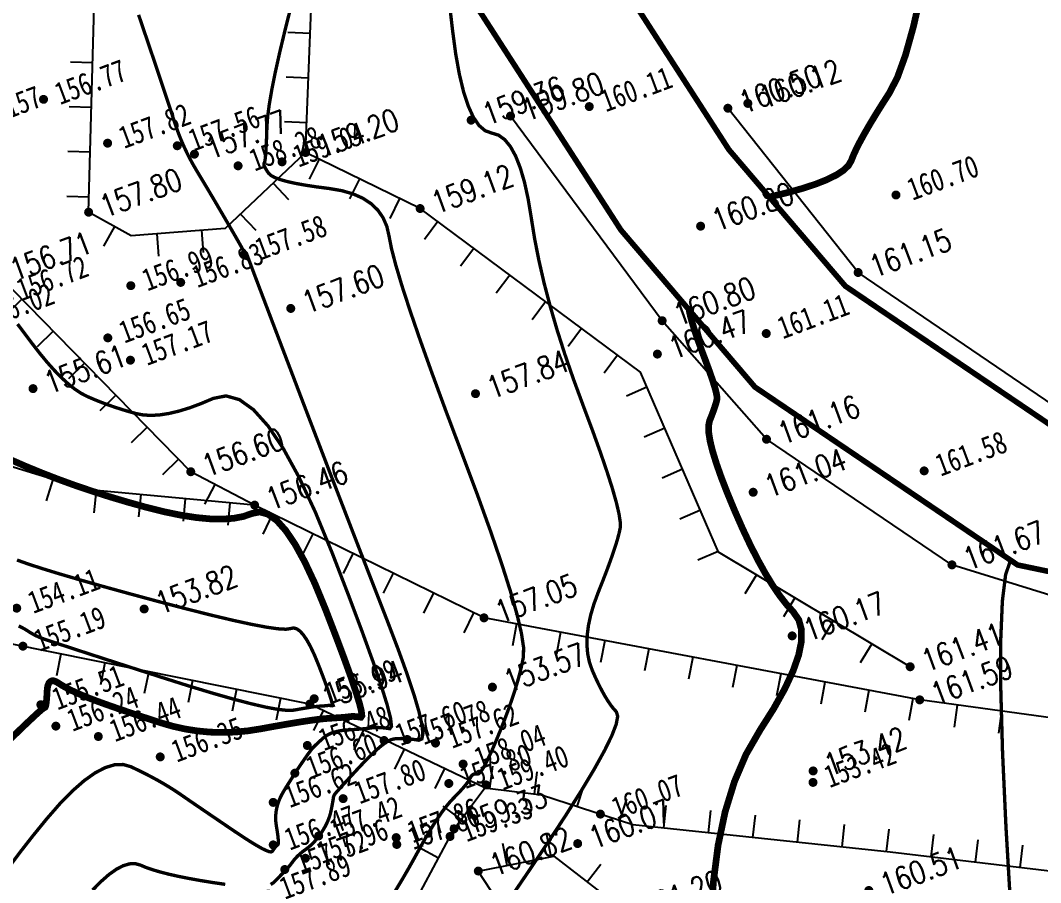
# Model space of a CAD drawing. Header units: millimetres. Extents: x -1471591 to 944464, y -468930 to 547002.
# Drawn here: x 495068 to 540609, y 43337 to 81848 of the extents above; entities that cross this region are included whole.
import ezdxf
from ezdxf.enums import TextEntityAlignment as Align

# ---------------------------------------------------------------- set-up
doc = ezdxf.new("R2010")
doc.units = ezdxf.units.MM
doc.header["$LTSCALE"] = 10
for name, color, linetype in [('DGX', 252, 'Continuous'), ('DLSS', 252, 'Continuous'), ('DMTZ', 252, 'Continuous'), ('GCD', 252, 'Continuous')]:
    doc.layers.add(name, color=color, linetype=linetype)
doc.styles.get("Standard").update_dxf_attribs({"font": 'simplex.shx', "width": 0.8, "bigfont": 'hztxt.shx'})
doc.styles.add('宋体', font='', dxfattribs={"height": 1.25, "bigfont": 'hztxt.shx'})
doc.styles.get('宋体').set_extended_font_data('SimSun')
doc.linetypes.add('X33', pattern='A,2,[150,symbolx.shx,S=1,R=0,X=0,Y=1],1e-11', length=2)
doc.linetypes.add('X34', pattern='A,2,[150,symbolx.shx,S=1,R=0,X=0,Y=0],1e-11', length=2)

# ---------------------------------------------------------------- blocks, each defined once
blk = doc.blocks.new('GC200')
at = {"layer": 'GCD', "const_width": 0.2, "flags": 128}
blk.add_lwpolyline([(-0.1, 0, 1), (0.1, 0, 1)], format="xyb", close=True, dxfattribs=at)
blk = doc.blocks.new('地形')
at = {"color": 0, "linetype": 'Continuous', "flags": 128}
for points, const_width in [([(59.175, -12.061), (59.663, -11.833), (60.102, -11.666), (60.492, -11.562), (60.834, -11.519), (61.126, -11.539), (61.371, -11.62), (61.566, -11.763), (61.759, -11.945), (61.995, -12.141), (62.274, -12.352), (62.597, -12.578), (62.963, -12.818), (63.372, -13.072), (63.825, -13.342), (64.321, -13.626), (64.813, -13.896)], 0.15), ([(66.707, -14.612), (66.846, -14.581), (66.956, -14.531), (67.059, -14.483), (67.153, -14.44), (67.241, -14.4), (67.32, -14.363), (67.392, -14.33), (67.456, -14.301), (67.512, -14.275), (67.566, -14.249), (67.622, -14.221), (67.681, -14.19), (67.742, -14.155), (67.806, -14.118), (67.871, -14.079), (67.939, -14.036), (68.01, -13.99), (68.084, -13.944), (68.163, -13.901), (68.247, -13.859), (68.335, -13.82), (68.428, -13.784), (68.526, -13.749), (68.629, -13.717), (68.736, -13.688), (68.847, -13.655), (68.958, -13.616), (69.071, -13.569), (69.186, -13.515), (69.301, -13.454), (69.418, -13.385), (69.536, -13.31), (69.656, -13.227), (69.772, -13.139), (69.882, -13.048), (69.985, -12.956), (70.081, -12.861), (70.17, -12.764), (70.252, -12.664), (70.327, -12.563), (70.395, -12.459), (70.457, -12.359), (70.511, -12.27), (70.558, -12.193), (70.598, -12.126), (70.63, -12.07), (70.655, -12.026), (70.673, -11.992), (70.684, -11.969), (70.693, -11.952), (70.703, -11.935), (70.716, -11.918), (70.73, -11.901), (70.747, -11.884), (70.766, -11.867), (70.787, -11.85), (70.811, -11.833), (70.855, -11.806), (70.941, -11.759), (71.067, -11.692), (71.233, -11.606), (71.441, -11.5), (71.689, -11.374), (71.977, -11.228), (72.306, -11.063), (72.641, -10.9), (72.944, -10.761), (73.217, -10.647), (73.459, -10.558), (73.67, -10.493), (73.85, -10.453), (74, -10.438), (74.119, -10.447), (74.226, -10.472), (74.34, -10.507), (74.46, -10.55), (74.587, -10.601), (74.721, -10.661), (74.861, -10.73), (75.009, -10.807), (75.162, -10.893), (75.308, -10.887), (75.432, -10.686), (75.534, -10.291), (75.614, -9.703), (75.671, -8.92), (75.707, -7.943), (75.72, -6.773), (75.712, -5.408), (75.693, -3.947), (75.675, -2.486), (75.659, -1.026), (75.645, 0.433), (75.631, 1.891), (75.62, 3.349), (75.609, 4.806), (75.601, 6.263), (75.593, 7.628), (75.587, 8.813), (75.582, 9.817), (75.578, 10.64), (75.576, 11.282), (75.575, 11.743), (75.575, 12.023), (75.576, 12.122), (75.577, 12.131), (75.577, 12.139), (75.575, 12.147), (75.571, 12.155), (75.566, 12.162), (75.56, 12.168), (75.551, 12.174), (75.541, 12.18), (75.531, 12.186), (75.522, 12.192), (75.514, 12.198), (75.508, 12.204), (75.502, 12.21), (75.497, 12.217), (75.494, 12.224), (75.492, 12.231), (75.49, 12.239), (75.488, 12.249), (75.487, 12.26), (75.487, 12.273), (75.486, 12.288), (75.486, 12.303), (75.486, 12.321), (75.486, 12.34), (75.483, 12.381), (75.472, 12.463), (75.454, 12.588), (75.427, 12.754), (75.394, 12.962), (75.352, 13.212), (75.303, 13.503), (75.246, 13.836), (75.186, 14.187), (75.126, 14.53), (75.068, 14.866), (75.009, 15.194), (74.952, 15.516), (74.895, 15.83), (74.838, 16.136), (74.783, 16.435), (74.732, 16.732), (74.69, 17.032), (74.657, 17.335), (74.633, 17.641), (74.618, 17.949), (74.612, 18.261), (74.615, 18.575), (74.626, 18.892), (74.644, 19.267), (74.664, 19.751), (74.686, 20.347), (74.711, 21.053), (74.738, 21.87), (74.767, 22.797), (74.799, 23.836)], 0.15), ([(62.46, 7.25), (63.011, 6.716), (63.581, 6.187), (64.171, 5.662), (64.782, 5.141), (65.413, 4.625), (66.063, 4.114), (66.734, 3.607), (67.425, 3.104), (68.106, 2.637), (68.746, 2.235), (69.346, 1.899), (69.904, 1.628), (70.423, 1.423), (70.9, 1.284), (71.337, 1.21), (71.734, 1.202), (72.087, 1.143), (72.396, 0.918), (72.66, 0.525), (72.879, -0.035), (73.054, -0.761), (73.183, -1.655), (73.268, -2.715), (73.308, -3.943), (73.32, -5.169), (73.322, -6.227), (73.312, -7.116), (73.291, -7.836), (73.259, -8.386), (73.217, -8.768), (73.163, -8.982), (73.099, -9.026), (73.03, -8.987), (72.965, -8.953), (72.902, -8.922), (72.842, -8.895), (72.786, -8.872), (72.732, -8.853), (72.681, -8.838), (72.634, -8.826), (72.579, -8.814), (72.508, -8.796), (72.421, -8.772), (72.317, -8.743), (72.196, -8.708), (72.059, -8.667), (71.906, -8.621), (71.736, -8.569), (71.533, -8.511), (71.28, -8.447), (70.978, -8.378), (70.626, -8.303), (70.225, -8.222), (69.774, -8.135), (69.274, -8.042), (68.724, -7.944), (68.157, -7.827), (67.606, -7.678), (67.072, -7.498), (66.553, -7.287), (66.051, -7.043), (65.565, -6.769), (65.095, -6.463), (64.641, -6.125), (64.212, -5.783), (63.813, -5.464), (63.447, -5.167), (63.112, -4.892), (62.808, -4.64), (62.536, -4.411), (62.296, -4.205), (62.087, -4.021), (61.9, -3.851), (61.728, -3.689), (61.569, -3.534), (61.425, -3.385), (61.294, -3.244), (61.176, -3.109), (61.073, -2.982), (60.983, -2.861), (60.901, -2.762), (60.821, -2.697), (60.742, -2.668), (60.666, -2.675), (60.591, -2.716), (60.517, -2.793), (60.446, -2.904), (60.376, -3.051), (60.31, -3.205), (60.25, -3.337), (60.197, -3.447), (60.15, -3.536), (60.11, -3.603), (60.075, -3.648), (60.047, -3.671), (60.026, -3.672), (59.971, -3.68), (59.842, -3.722), (59.641, -3.799), (59.367, -3.911), (59.02, -4.057), (58.6, -4.238), (58.106, -4.453)], 0.3), ([(56.007, -9.81), (56.763, -9.325), (57.549, -8.844), (58.365, -8.367), (59.16, -7.936), (59.883, -7.598), (60.534, -7.351), (61.113, -7.197), (61.62, -7.134), (62.054, -7.162), (62.416, -7.283), (62.706, -7.496), (62.953, -7.752), (63.189, -8.003), (63.411, -8.251), (63.622, -8.493), (63.82, -8.731), (64.005, -8.965), (64.178, -9.194), (64.339, -9.419), (64.501, -9.652), (64.677, -9.904), (64.868, -10.176), (65.074, -10.468), (65.294, -10.78), (65.529, -11.112), (65.778, -11.464), (66.041, -11.835), (66.298, -12.191), (66.526, -12.496), (66.725, -12.75), (66.895, -12.953), (67.036, -13.104), (67.148, -13.205), (67.232, -13.255), (67.287, -13.253), (67.325, -13.228), (67.36, -13.205), (67.391, -13.184), (67.418, -13.166), (67.442, -13.15), (67.462, -13.137), (67.478, -13.126), (67.491, -13.117), (67.503, -13.11), (67.516, -13.103), (67.53, -13.097), (67.546, -13.09), (67.564, -13.084), (67.583, -13.077), (67.603, -13.071), (67.625, -13.065), (67.648, -13.048), (67.673, -13.006), (67.701, -12.94), (67.729, -12.849), (67.76, -12.735), (67.793, -12.597), (67.827, -12.435), (67.863, -12.248), (67.909, -12.053), (67.973, -11.866), (68.055, -11.686), (68.155, -11.513), (68.274, -11.347), (68.41, -11.189), (68.564, -11.038), (68.737, -10.894), (68.915, -10.757), (69.086, -10.626), (69.25, -10.502), (69.407, -10.385), (69.557, -10.274), (69.7, -10.169), (69.837, -10.071), (69.966, -9.98), (70.087, -9.895), (70.196, -9.82), (70.294, -9.753), (70.382, -9.695), (70.458, -9.646), (70.523, -9.606), (70.577, -9.574), (70.62, -9.551), (70.662, -9.53), (70.713, -9.507), (70.773, -9.481), (70.842, -9.452), (70.92, -9.419), (71.007, -9.384), (71.103, -9.346), (71.208, -9.305), (71.322, -9.268), (71.444, -9.244), (71.575, -9.231), (71.715, -9.232), (71.864, -9.244), (72.021, -9.268), (72.187, -9.305), (72.361, -9.354), (72.533, -9.407), (72.693, -9.455), (72.839, -9.497), (72.973, -9.535), (73.093, -9.568), (73.2, -9.596), (73.295, -9.619), (73.376, -9.637), (73.454, -9.655), (73.536, -9.68), (73.623, -9.711), (73.715, -9.748), (73.812, -9.792), (73.913, -9.841), (74.019, -9.897), (74.13, -9.96), (74.235, -9.888), (74.322, -9.542), (74.391, -8.923), (74.442, -8.03), (74.476, -6.863), (74.492, -5.423), (74.49, -3.708), (74.47, -1.72), (74.405, 0.27), (74.268, 1.989), (74.058, 3.438), (73.775, 4.616), (73.419, 5.523), (72.991, 6.16), (72.491, 6.526), (71.917, 6.621), (71.33, 6.595), (70.787, 6.596), (70.288, 6.626), (69.834, 6.683), (69.424, 6.767), (69.059, 6.88), (68.738, 7.02), (68.461, 7.187), (68.21, 7.37), (67.967, 7.554), (67.73, 7.74), (67.501, 7.927), (67.28, 8.116), (67.065, 8.306), (66.858, 8.499), (66.659, 8.693), (66.464, 8.911), (66.273, 9.177), (66.085, 9.491), (65.901, 9.853), (65.72, 10.262), (65.542, 10.718), (65.368, 11.223), (65.196, 11.775), (65.037, 12.317), (64.897, 12.792)], 0.15), ([(71.805, -16.84), (72.096, -16.611), (72.404, -16.363), (72.729, -16.095), (73.07, -15.807), (73.428, -15.499), (73.783, -15.196), (74.119, -14.921), (74.433, -14.675), (74.727, -14.456), (75.001, -14.265), (75.254, -14.103), (75.486, -13.969), (75.698, -13.863), (75.89, -13.773), (76.063, -13.689), (76.217, -13.61), (76.352, -13.536), (76.468, -13.467), (76.565, -13.404), (76.643, -13.346), (76.702, -13.293), (76.751, -13.248), (76.799, -13.213), (76.847, -13.189), (76.895, -13.176), (76.942, -13.173), (76.988, -13.18), (77.034, -13.198), (77.079, -13.227), (77.144, -13.234), (77.249, -13.186), (77.394, -13.084), (77.579, -12.929), (77.804, -12.718), (78.069, -12.454), (78.374, -12.136), (78.72, -11.763), (79.073, -11.371), (79.401, -10.993), (79.703, -10.631), (79.981, -10.283), (80.233, -9.95), (80.461, -9.632), (80.663, -9.328), (80.84, -9.04), (80.994, -8.646), (81.125, -8.025), (81.235, -7.177), (81.322, -6.103), (81.388, -4.802), (81.431, -3.275), (81.453, -1.52), (81.452, 0.46), (81.447, 2.452), (81.457, 4.239), (81.48, 5.821), (81.517, 7.197), (81.568, 8.369), (81.634, 9.336), (81.713, 10.098), (81.806, 10.655), (81.866, 11.098), (81.845, 11.52), (81.745, 11.92), (81.564, 12.298), (81.303, 12.655), (80.961, 12.99), (80.54, 13.303), (80.038, 13.594), (79.528, 13.864), (79.082, 14.114), (78.7, 14.342), (78.382, 14.551), (78.129, 14.738), (77.94, 14.904), (77.815, 15.05), (77.754, 15.176), (77.728, 15.284), (77.709, 15.379), (77.696, 15.46), (77.69, 15.528), (77.69, 15.583), (77.697, 15.624), (77.711, 15.652), (77.73, 15.667), (77.761, 15.697), (77.808, 15.771), (77.87, 15.89), (77.947, 16.053), (78.041, 16.261), (78.15, 16.512), (78.274, 16.809), (78.414, 17.149), (78.601, 17.557), (78.867, 18.055), (79.211, 18.643), (79.633, 19.322), (80.134, 20.091), (80.713, 20.95), (81.371, 21.899)], 0.15), ([(87.935, 19.293), (87.682, 18.273), (87.447, 17.248), (87.281, 16.339), (87.183, 15.549), (87.154, 14.876), (87.192, 14.321), (87.299, 13.883), (87.475, 13.563), (87.718, 13.361), (87.966, 13.17), (88.154, 12.885), (88.283, 12.505), (88.352, 12.03), (88.362, 11.461), (88.313, 10.798), (88.204, 10.04), (88.036, 9.187), (87.85, 8.265), (87.691, 7.297), (87.556, 6.285), (87.448, 5.228), (87.365, 4.126), (87.308, 2.979), (87.277, 1.787), (87.271, 0.549), (87.271, -0.642), (87.258, -1.697), (87.232, -2.616), (87.193, -3.398), (87.14, -4.044), (87.074, -4.554), (86.995, -4.927), (86.903, -5.164), (86.786, -5.349), (86.634, -5.565), (86.446, -5.812), (86.222, -6.091), (85.963, -6.401), (85.669, -6.742), (85.339, -7.114), (84.973, -7.518), (84.615, -7.934), (84.307, -8.344), (84.048, -8.748), (83.84, -9.145), (83.681, -9.536), (83.573, -9.921), (83.515, -10.299), (83.506, -10.671), (83.526, -11.027), (83.553, -11.358), (83.588, -11.662), (83.629, -11.94), (83.677, -12.192), (83.732, -12.419), (83.794, -12.62), (83.864, -12.794), (83.85, -13.005), (83.663, -13.314), (83.303, -13.721), (82.77, -14.226), (82.064, -14.83), (81.184, -15.532), (80.132, -16.332), (78.906, -17.23), (77.665, -18.12), (76.564, -18.898)], 0.15)]:
    blk.add_lwpolyline(points, dxfattribs=dict(at, const_width=const_width))
at = {"color": 0, "linetype": 'Continuous', "elevation": 152.25, "flags": 128}
blk.add_lwpolyline([(27.322, -81.707), (30.23, -78.613), (33.01, -66.08), (35.536, -56.756), (41.709, -42.09), (46.341, -34.147), (51.091, -30.01), (56.139, -27.344), (58.737, -20.883), (61.427, -17.047), (66.603, -18.091), (70.105, -19.676), (75.249, -15.154), (77.176, -13.918), (79.43, -15.1), (82.786, -17.772), (93.119, -22.943), (103.288, -28.193), (113.117, -32.228), (124.733, -38.932), (135.735, -44.55)], dxfattribs=at)
at = {"layer": 'DGX', "color": 252, "linetype": 'Continuous', "flags": 128}
for points, const_width in [([(107.89, 12.56), (107.007, 11.218), (106.228, 10.15), (105.552, 9.355), (104.981, 8.834), (104.485, 8.462), (104.036, 8.117), (103.632, 7.797), (103.276, 7.503), (102.965, 7.235), (102.701, 6.993), (102.484, 6.777), (102.313, 6.587), (102.121, 6.428), (101.841, 6.306), (101.473, 6.221), (101.018, 6.173), (100.474, 6.161), (99.843, 6.187), (99.124, 6.249), (98.317, 6.348)], 0.3), ([(60.219, 0.146), (60.331, 0.028), (60.421, -0.075), (60.488, -0.161), (60.544, -0.239), (60.602, -0.314), (60.66, -0.386), (60.719, -0.455), (60.78, -0.522), (60.841, -0.586), (60.903, -0.647), (60.966, -0.705), (61.09, -0.81), (61.337, -1.01), (61.705, -1.307), (62.196, -1.7), (62.809, -2.189), (63.543, -2.773), (64.4, -3.454), (65.379, -4.23), (66.367, -5.006), (67.253, -5.683), (68.036, -6.262), (68.716, -6.742), (69.293, -7.125), (69.768, -7.409), (70.14, -7.594), (70.409, -7.682), (70.618, -7.719), (70.807, -7.754), (70.978, -7.787), (71.13, -7.818), (71.263, -7.846), (71.378, -7.873), (71.474, -7.897), (71.551, -7.919), (71.615, -7.938), (71.673, -7.956), (71.725, -7.971), (71.771, -7.985), (71.81, -7.996), (71.843, -8.005), (71.87, -8.012), (71.891, -8.016), (71.909, -8.021), (71.928, -8.027), (71.948, -8.034), (71.97, -8.042), (71.992, -8.053), (72.016, -8.064), (72.041, -8.077), (72.067, -8.092), (72.091, -8.075), (72.112, -7.994), (72.128, -7.85), (72.14, -7.641), (72.148, -7.368), (72.151, -7.032), (72.151, -6.631), (72.146, -6.166), (72.131, -5.701), (72.099, -5.299), (72.05, -4.961), (71.984, -4.685), (71.901, -4.473), (71.801, -4.325), (71.684, -4.239), (71.55, -4.217), (71.344, -4.174), (71.013, -4.028), (70.557, -3.779), (69.975, -3.426), (69.267, -2.97), (68.433, -2.41), (67.474, -1.746), (66.389, -0.979), (65.3, -0.197), (64.325, 0.51), (63.466, 1.143), (62.722, 1.701), (62.093, 2.185), (61.579, 2.595), (61.181, 2.93)], 0.15), ([(93.198, 2.874), (93.171, 2.721), (93.147, 2.533), (93.128, 2.308), (93.112, 2.047), (93.101, 1.749), (93.093, 1.415), (93.089, 1.045), (93.09, 0.638), (93.09, 0.237), (93.085, -0.119), (93.077, -0.429), (93.063, -0.693), (93.046, -0.911), (93.023, -1.083), (92.997, -1.209), (92.966, -1.289), (92.926, -1.351), (92.875, -1.424), (92.811, -1.507), (92.736, -1.601), (92.649, -1.706), (92.549, -1.821), (92.438, -1.947), (92.315, -2.083), (92.196, -2.271), (92.098, -2.554), (92.022, -2.932), (91.967, -3.403), (91.933, -3.969), (91.92, -4.63), (91.929, -5.384), (91.959, -6.233), (92.007, -7.098), (92.073, -7.9), (92.156, -8.638), (92.256, -9.314), (92.373, -9.927), (92.507, -10.477), (92.659, -10.964), (92.827, -11.388), (92.931, -11.801), (92.89, -12.254), (92.703, -12.747), (92.37, -13.279), (91.892, -13.852), (91.268, -14.465), (90.499, -15.118), (89.584, -15.811), (88.621, -16.605), (87.708, -17.564), (86.843, -18.686), (86.028, -19.972), (85.262, -21.422), (84.545, -23.035)], 0.3), ([(102.718, -12.619), (102.283, -13.152), (101.733, -14.208), (101.065, -15.789), (100.281, -17.892), (99.38, -20.52), (98.363, -23.67), (97.228, -27.345), (95.977, -31.543), (94.707, -35.766), (93.514, -39.517), (92.397, -42.794), (91.359, -45.598), (90.397, -47.93)], 0.15)]:
    blk.add_lwpolyline(points, dxfattribs=dict(at, const_width=const_width))
at = {"layer": 'DLSS', "linetype": 'Continuous', "lineweight": 25, "const_width": 0.25, "flags": 128}
for points in [[(138.712, -31.144), (121.8, -23.358), (112.043, -18.687), (102.939, -12.93), (94.742, -1.379), (91.595, 7.291), (88.646, 20.805), (89.685, 29.517), (92.271, 37.105), (98.887, 50.274), (100.051, 54.5), (99.955, 58.597), (98.945, 62.071), (95.367, 70.886), (93.812, 78.492), (94.498, 86.515), (98.221, 100.4), (102.43, 112.22), (105.505, 119.504), (110.784, 124.829)], [(140.041, -25.154), (124.348, -17.929), (114.95, -13.43), (107.144, -8.494), (100.102, 1.43), (97.368, 8.961), (94.72, 21.097), (95.565, 28.18), (97.814, 34.781), (104.511, 48.111), (106.067, 53.758), (105.932, 59.52), (104.617, 64.042), (101.131, 72.629), (99.861, 78.844), (100.428, 85.475), (103.951, 98.615), (108.021, 110.046), (110.579, 116.105), (114.607, 120.168)]]:
    blk.add_lwpolyline(points, dxfattribs=at)
at = {"layer": 'DLSS', "linetype": 'Continuous', "const_width": 0.125, "flags": 128}
for points in [[(138.712, -31.144), (121.8, -23.358), (112.043, -18.687), (102.939, -12.93), (94.742, -1.379), (91.595, 7.291), (88.646, 20.805), (89.685, 29.517), (92.271, 37.105), (98.887, 50.274), (100.051, 54.5), (99.955, 58.597), (98.945, 62.071), (95.367, 70.886), (93.812, 78.492), (94.498, 86.515), (98.221, 100.4), (102.43, 112.22), (105.505, 119.504), (110.784, 124.829)], [(140.041, -25.154), (124.348, -17.929), (114.95, -13.43), (107.144, -8.494), (100.102, 1.43), (97.368, 8.961), (94.72, 21.097), (95.565, 28.18), (97.814, 34.781), (104.511, 48.111), (106.067, 53.758), (105.932, 59.52), (104.617, 64.042), (101.131, 72.629), (99.861, 78.844), (100.428, 85.475), (103.951, 98.615), (108.021, 110.046), (110.579, 116.105), (114.607, 120.168)]]:
    blk.add_lwpolyline(points, dxfattribs=at)
at = {"layer": 'DMTZ', "linetype": 'Continuous', "flags": 128}
for points in [[(71.977, 1.508), (69.829, 3.906), (64.86, 15.116), (63.041, 21.329), (63.345, 28.806), (68.776, 36.196), (76.755, 44.869), (81.715, 50.186), (83.525, 61.632), (83.747, 66.697), (81.663, 77.821), (83.215, 92.713), (86.019, 110.073), (90.231, 120.422), (92.78, 128.781), (93.141, 138.352), (96.53, 147.051), (96.022, 156.51)], [(96.853, -15.507), (90.639, -7.71), (90.189, 1.03), (83.538, 11.328), (79.626, 15.463), (84.601, 27.307), (89.545, 40.627), (92.243, 45.42), (97.082, 48.858), (99.401, 55.852), (97.372, 63.712), (93.623, 66.838), (90.829, 74.052), (91.135, 82.515), (92.206, 88.953), (96.506, 100.673), (102.862, 121.403), (105.531, 127.17)]]:
    blk.add_lwpolyline(points, dxfattribs=at)
at = {"layer": 'DMTZ', "linetype": 'Continuous', "elevation": 152.25, "flags": 128}
for points in [[(79.626, 15.463), (75.078, 13.545), (71.024, 14.707), (69.621, 16.36), (75.314, 30.389), (80.406, 41.713), (82.363, 41.858), (89.545, 40.627)], [(72.133, 22.548), (71.206, 22.924)], [(71.381, 20.695), (70.454, 21.071)], [(81.689, 20.374), (80.767, 20.761)], [(70.629, 18.842), (69.702, 19.218)], [(80.915, 18.53), (79.993, 18.917)], [(69.877, 16.989), (68.95, 17.365)], [(80.14, 16.686), (79.218, 17.073)], [(137.126, -38.288), (131.409, -35.358), (122.76, -29.923), (106.929, -22.538), (96.734, -17.042), (79.802, -6.795), (71.977, 1.508), (65.17, 4.801), (61.696, 7.463), (53.808, 15.715)], [(70.476, 15.352), (69.714, 14.705)], [(77.784, 14.686), (78.172, 13.764)], [(80.089, 14.974), (79.363, 14.286)], [(72.133, 14.389), (71.857, 13.428)], [(65.461, 13.762), (64.547, 13.356)], [(74.056, 13.838), (73.78, 12.877)], [(75.941, 13.908), (76.329, 12.987)], [(81.464, 13.521), (80.737, 12.834)], [(66.271, 11.933), (65.357, 11.528)], [(82.838, 12.068), (82.112, 11.381)], [(84.071, 10.504), (83.231, 9.961)], [(67.082, 10.105), (66.167, 9.699)], [(85.156, 8.824), (84.316, 8.281)], [(67.892, 8.276), (66.978, 7.871)], [(86.241, 7.144), (85.401, 6.601)], [(68.703, 6.448), (67.788, 6.043)], [(77.176, -13.918), (71.172, -7.677), (59.597, -0.474), (53.093, 6.199), (48.777, 4.927)], [(63.941, 5.743), (63.333, 4.949)], [(87.326, 5.464), (86.486, 4.921)], [(65.577, 4.604), (65.141, 3.704)], [(69.513, 4.619), (68.599, 4.214)], [(67.377, 3.733), (66.942, 2.833)], [(88.411, 3.783), (87.571, 3.241)], [(69.177, 2.862), (68.742, 1.962)], [(70.643, 2.998), (69.898, 2.33)], [(70.978, 1.991), (70.542, 1.091)], [(89.496, 2.103), (88.656, 1.561)], [(72.588, 0.86), (71.86, 0.175)], [(90.227, 0.309), (89.228, 0.257)], [(73.959, -0.595), (73.232, -1.281)], [(61.545, -1.686), (61.016, -2.535)], [(90.329, -1.689), (89.331, -1.74)], [(75.331, -2.051), (74.603, -2.736)], [(63.243, -2.743), (62.714, -3.592)], [(76.703, -3.506), (75.975, -4.192)], [(64.941, -3.799), (64.412, -4.648)], [(90.432, -3.686), (89.434, -3.737)], [(66.639, -4.856), (66.11, -5.705)], [(78.074, -4.962), (77.347, -5.647)], [(68.337, -5.913), (67.808, -6.762)], [(90.535, -5.683), (89.536, -5.735)], [(79.446, -6.417), (78.718, -7.103)], [(70.035, -6.969), (69.507, -7.818)], [(81.069, -7.562), (80.551, -8.417)], [(90.638, -7.681), (89.639, -7.732)], [(71.63, -8.153), (70.909, -8.846)], [(82.78, -8.597), (82.262, -9.453)], [(91.867, -9.251), (91.085, -9.874)], [(73.017, -9.594), (72.296, -10.288)], [(84.491, -9.633), (83.973, -10.488)], [(86.202, -10.668), (85.684, -11.524)], [(93.114, -10.815), (92.332, -11.438)], [(74.403, -11.036), (73.683, -11.729)], [(87.913, -11.704), (87.395, -12.559)], [(75.79, -12.477), (75.069, -13.17)], [(89.624, -12.739), (89.106, -13.595)], [(94.36, -12.379), (93.578, -13.002)], [(77.38, -14.025), (77.844, -13.139)], [(75.686, -14.874), (75.147, -14.032)], [(79.151, -14.954), (79.616, -14.068)], [(91.335, -13.775), (90.818, -14.63)], [(95.607, -13.943), (94.825, -14.566)], [(93.046, -14.81), (92.529, -15.666)], [(74.137, -16.132), (73.477, -15.381)], [(80.748, -16.15), (81.371, -15.367)], [(94.757, -15.846), (94.24, -16.701)], [(76.892, -17.51), (77.054, -16.524)], [(78.865, -17.836), (79.028, -16.85)], [(82.313, -17.395), (82.936, -16.613)], [(71.098, -34.703), (76.332, -31.939), (76.719, -22.339), (75.6, -17.297), (78.996, -17.858), (81.219, -21.454), (89.854, -26.023), (95.32, -29.344), (102.135, -36.373), (110.718, -38.194), (116.719, -36.413), (118.923, -35.666)], [(96.468, -16.881), (95.951, -17.737)], [(84.034, -18.396), (84.481, -17.502)], [(98.221, -17.844), (97.747, -18.724)], [(85.822, -19.292), (86.27, -18.397)], [(79.978, -19.446), (80.829, -18.92)], [(99.982, -18.793), (99.507, -19.673)], [(87.611, -20.187), (88.058, -19.292)], [(89.399, -21.082), (89.847, -20.187)], [(91.188, -21.977), (91.636, -21.082)], [(92.977, -22.872), (93.424, -21.977)], [(94.755, -23.787), (95.213, -22.899)], [(96.532, -24.705), (96.991, -23.816)], [(98.309, -25.622), (98.768, -24.734)]]:
    blk.add_lwpolyline(points, dxfattribs=at)
at = {"layer": 'DMTZ', "linetype": 'X33', "elevation": 152.25, "flags": 128}
blk.add_lwpolyline([(138.517, -32.019), (124.493, -25.423), (108.667, -18.447), (100.195, -11.899), (94.409, -3.743), (91.9, 2.848), (88.765, 13.783)], dxfattribs=at)
at = {"layer": 'DMTZ', "linetype": 'X34', "elevation": 152.25, "flags": 128}
blk.add_lwpolyline([(140.218, -24.36), (124.347, -16.754), (115.405, -12.804), (107.71, -7.907), (100.849, 1.8), (97.975, 10.71)], dxfattribs=at)
at = {"layer": 'GCD', "linetype": 'Continuous'}
ref = blk.add_blockref('GC200', (67.167, 22.014, 309.25), dxfattribs=at)
ref.add_attrib('height', '157', dxfattribs={"linetype": 'Continuous', "height": 1, "style": '宋体', "width": 0.8}).set_placement((67.767, 22.014, 309.25), align=Align.MIDDLE_LEFT)
ref = blk.add_blockref('GC200', (69.501, 21.787, 309.02), dxfattribs=at)
ref.add_attrib('height', '156.77', dxfattribs={"linetype": 'Continuous', "height": 1, "style": '宋体', "width": 0.8}).set_placement((70.101, 21.787, 309.02), align=Align.MIDDLE_LEFT)
ref = blk.add_blockref('GC200', (71.494, 18.951, 310.07), dxfattribs=at)
ref.add_attrib('height', '157.82', dxfattribs={"linetype": 'Continuous', "height": 1, "style": '宋体', "width": 0.8}).set_placement((72.094, 18.951, 310.07), align=Align.MIDDLE_LEFT)
ref = blk.add_blockref('GC200', (74.367, 17.753, 309.81), dxfattribs=at)
ref.add_attrib('height', '157.56', dxfattribs={"linetype": 'Continuous', "height": 1, "style": '宋体', "width": 0.8}).set_placement((74.967, 17.753, 309.81), align=Align.MIDDLE_LEFT)
at = {"layer": 'GCD'}
ref = blk.add_blockref('GC200', (74.953, 17.133, 310.02), dxfattribs=at)
ref.add_attrib('height', '157.77', dxfattribs={"height": 1, "width": 0.8}).set_placement((75.553, 17.133, 310.02), align=Align.MIDDLE_LEFT)
ref = blk.add_blockref('GC200', (69.621, 16.36, 310.046), dxfattribs=at)
ref.add_attrib('height', '157.80', dxfattribs={"height": 1, "width": 0.8}).set_placement((70.221, 16.36, 310.046), align=Align.MIDDLE_LEFT)
at = {"layer": 'GCD', "linetype": 'Continuous'}
ref = blk.add_blockref('GC200', (76.595, 15.962, 310.53), dxfattribs=at)
ref.add_attrib('height', '158.28', dxfattribs={"linetype": 'Continuous', "height": 1, "style": '宋体', "width": 0.8}).set_placement((77.195, 15.962, 310.53), align=Align.MIDDLE_LEFT)
at = {"layer": 'GCD'}
ref = blk.add_blockref('GC200', (79.626, 15.463, 311.453), dxfattribs=at)
ref.add_attrib('height', '159.20', dxfattribs={"height": 1, "width": 0.8}).set_placement((80.226, 15.463, 311.453), align=Align.MIDDLE_LEFT)
ref = blk.add_blockref('GC200', (64.86, 15.116, 308.957), dxfattribs=at)
ref.add_attrib('height', '156.71', dxfattribs={"height": 1, "width": 0.8}).set_placement((65.46, 15.116, 308.957), align=Align.MIDDLE_LEFT)
at = {"layer": 'GCD', "linetype": 'Continuous'}
ref = blk.add_blockref('GC200', (78.495, 15.441, 311.29), dxfattribs=at)
ref.add_attrib('height', '159.04', dxfattribs={"linetype": 'Continuous', "height": 1, "style": '宋体', "width": 0.8}).set_placement((79.095, 15.441, 311.29), align=Align.MIDDLE_LEFT)
ref = blk.add_blockref('GC200', (64.836, 14.184, 308.97), dxfattribs=at)
ref.add_attrib('height', '156.72', dxfattribs={"linetype": 'Continuous', "height": 1, "style": '宋体', "width": 0.8}).set_placement((65.436, 14.184, 308.97), align=Align.MIDDLE_LEFT)
at = {"layer": 'GCD'}
ref = blk.add_blockref('GC200', (87.054, 14.227, 311.607), dxfattribs=at)
ref.add_attrib('height', '159.36', dxfattribs={"height": 1, "width": 0.8}).set_placement((87.654, 14.227, 311.607), align=Align.MIDDLE_LEFT)
ref = blk.add_blockref('GC200', (88.765, 13.783, 312.047), dxfattribs=at)
ref.add_attrib('height', '159.80', dxfattribs={"height": 1, "width": 0.8}).set_placement((89.365, 13.783, 312.047), align=Align.MIDDLE_LEFT)
at = {"layer": 'GCD', "linetype": 'Continuous'}
ref = blk.add_blockref('GC200', (62.983, 13.565, 308.27), dxfattribs=at)
ref.add_attrib('height', '156.02', dxfattribs={"linetype": 'Continuous', "height": 1, "style": '宋体', "width": 0.8}).set_placement((63.583, 13.565, 308.27), align=Align.MIDDLE_LEFT)
ref = blk.add_blockref('GC200', (92.206, 12.947, 312.36), dxfattribs=at)
ref.add_attrib('height', '160.11', dxfattribs={"linetype": 'Continuous', "height": 1, "style": '宋体', "width": 0.8}).set_placement((92.806, 12.947, 312.36), align=Align.MIDDLE_LEFT)
ref = blk.add_blockref('GC200', (70.234, 12.627, 309.24), dxfattribs=at)
ref.add_attrib('height', '156.99', dxfattribs={"linetype": 'Continuous', "height": 1, "style": '宋体', "width": 0.8}).set_placement((70.834, 12.627, 309.24), align=Align.MIDDLE_LEFT)
ref = blk.add_blockref('GC200', (72.372, 11.983, 309.08), dxfattribs=at)
ref.add_attrib('height', '156.83', dxfattribs={"linetype": 'Continuous', "height": 1, "style": '宋体', "width": 0.8}).set_placement((72.972, 11.983, 309.08), align=Align.MIDDLE_LEFT)
ref = blk.add_blockref('GC200', (75.451, 12.152, 309.83), dxfattribs=at)
ref.add_attrib('height', '157.58', dxfattribs={"linetype": 'Continuous', "height": 1, "style": '宋体', "width": 0.8}).set_placement((76.051, 12.152, 309.83), align=Align.MIDDLE_LEFT)
at = {"layer": 'GCD'}
ref = blk.add_blockref('GC200', (83.538, 11.328, 311.373), dxfattribs=at)
ref.add_attrib('height', '159.12', dxfattribs={"height": 1, "width": 0.8}).set_placement((84.138, 11.328, 311.373), align=Align.MIDDLE_LEFT)
at = {"layer": 'GCD', "linetype": 'Continuous'}
ref = blk.add_blockref('GC200', (68.456, 10.803, 308.9), dxfattribs=at)
ref.add_attrib('height', '156.65', dxfattribs={"linetype": 'Continuous', "height": 1, "style": '宋体', "width": 0.8}).set_placement((69.056, 10.803, 308.9), align=Align.MIDDLE_LEFT)
at = {"layer": 'GCD'}
ref = blk.add_blockref('GC200', (97.975, 10.71, 312.746), dxfattribs=at)
ref.add_attrib('height', '160.50', dxfattribs={"height": 1, "width": 0.8}).set_placement((98.575, 10.71, 312.746), align=Align.MIDDLE_LEFT)
ref = blk.add_blockref('GC200', (98.885, 10.599, 312.371), dxfattribs=at)
ref.add_attrib('height', '160.12', dxfattribs={"height": 1, "width": 0.8}).set_placement((99.485, 10.599, 312.371), align=Align.MIDDLE_LEFT)
ref = blk.add_blockref('GC200', (64.535, 9.85, 307.862), dxfattribs=at)
ref.add_attrib('height', '155.61', dxfattribs={"height": 1, "width": 0.8}).set_placement((65.135, 9.85, 307.862), align=Align.MIDDLE_LEFT)
at = {"layer": 'GCD', "linetype": 'Continuous'}
ref = blk.add_blockref('GC200', (69.051, 9.515, 309.42), dxfattribs=at)
ref.add_attrib('height', '157.17', dxfattribs={"linetype": 'Continuous', "height": 1, "style": '宋体', "width": 0.8}).set_placement((69.651, 9.515, 309.42), align=Align.MIDDLE_LEFT)
at = {"layer": 'GCD'}
ref = blk.add_blockref('GC200', (76.566, 9.172, 309.848), dxfattribs=at)
ref.add_attrib('height', '157.60', dxfattribs={"height": 1, "width": 0.8}).set_placement((77.166, 9.172, 309.848), align=Align.MIDDLE_LEFT)
ref = blk.add_blockref('GC200', (94.989, 6.202, 313.047), dxfattribs=at)
ref.add_attrib('height', '160.80', dxfattribs={"height": 1, "width": 0.8}).set_placement((95.589, 6.202, 313.047), align=Align.MIDDLE_LEFT)
at = {"layer": 'GCD', "linetype": 'Continuous'}
ref = blk.add_blockref('GC200', (103.644, 4.45, 312.949), dxfattribs=at)
ref.add_attrib('height', '160.70', dxfattribs={"linetype": 'Continuous', "height": 1, "style": '宋体', "width": 0.8}).set_placement((104.244, 4.45, 312.949), align=Align.MIDDLE_LEFT)
at = {"layer": 'GCD'}
ref = blk.add_blockref('GC200', (69.829, 3.906, 308.85), dxfattribs=at)
ref.add_attrib('height', '156.60', dxfattribs={"height": 1, "width": 0.8}).set_placement((70.429, 3.906, 308.85), align=Align.MIDDLE_LEFT)
ref = blk.add_blockref('GC200', (82.955, 2.716, 310.093), dxfattribs=at)
ref.add_attrib('height', '157.84', dxfattribs={"height": 1, "width": 0.8}).set_placement((83.555, 2.716, 310.093), align=Align.MIDDLE_LEFT)
ref = blk.add_blockref('GC200', (91.9, 2.848, 313.046), dxfattribs=at)
ref.add_attrib('height', '160.80', dxfattribs={"height": 1, "width": 0.8}).set_placement((92.5, 2.848, 313.046), align=Align.MIDDLE_LEFT)
ref = blk.add_blockref('GC200', (100.849, 1.8, 313.403), dxfattribs=at)
ref.add_attrib('height', '161.15', dxfattribs={"height": 1, "width": 0.8}).set_placement((101.449, 1.8, 313.403), align=Align.MIDDLE_LEFT)
ref = blk.add_blockref('GC200', (71.977, 1.508, 308.705), dxfattribs=at)
ref.add_attrib('height', '156.46', dxfattribs={"height": 1, "width": 0.8}).set_placement((72.577, 1.508, 308.705), align=Align.MIDDLE_LEFT)
ref = blk.add_blockref('GC200', (91.179, 1.528, 312.715), dxfattribs=at)
ref.add_attrib('height', '160.47', dxfattribs={"height": 1, "width": 0.8}).set_placement((91.779, 1.528, 312.715), align=Align.MIDDLE_LEFT)
at = {"layer": 'GCD', "linetype": 'Continuous'}
ref = blk.add_blockref('GC200', (60.416, 0.92, 306.36), dxfattribs=at)
ref.add_attrib('height', '154.11', dxfattribs={"linetype": 'Continuous', "height": 1, "style": '宋体', "width": 0.8}).set_placement((61.016, 0.92, 306.36), align=Align.MIDDLE_LEFT)
ref = blk.add_blockref('GC200', (96.052, 0.684, 313.359), dxfattribs=at)
ref.add_attrib('height', '161.11', dxfattribs={"linetype": 'Continuous', "height": 1, "style": '宋体', "width": 0.8}).set_placement((96.652, 0.684, 313.359), align=Align.MIDDLE_LEFT)
ref = blk.add_blockref('GC200', (60.081, -0.766, 307.44), dxfattribs=at)
ref.add_attrib('height', '155.19', dxfattribs={"linetype": 'Continuous', "height": 1, "style": '宋体', "width": 0.8}).set_placement((60.681, -0.766, 307.44), align=Align.MIDDLE_LEFT)
at = {"layer": 'GCD'}
ref = blk.add_blockref('GC200', (65.731, -1.108, 306.065), dxfattribs=at)
ref.add_attrib('height', '153.82', dxfattribs={"height": 1, "width": 0.8}).set_placement((66.331, -1.108, 306.065), align=Align.MIDDLE_LEFT)
at = {"layer": 'GCD', "linetype": 'Continuous'}
ref = blk.add_blockref('GC200', (59.915, -3.494, 307.76), dxfattribs=at)
ref.add_attrib('height', '155.51', dxfattribs={"linetype": 'Continuous', "height": 1, "style": '宋体', "width": 0.8}).set_placement((60.515, -3.494, 307.76), align=Align.MIDDLE_LEFT)
at = {"layer": 'GCD'}
ref = blk.add_blockref('GC200', (94.409, -3.743, 313.408), dxfattribs=at)
ref.add_attrib('height', '161.16', dxfattribs={"height": 1, "width": 0.8}).set_placement((95.009, -3.743, 313.408), align=Align.MIDDLE_LEFT)
at = {"layer": 'GCD', "linetype": 'Continuous'}
ref = blk.add_blockref('GC200', (60.207, -4.627, 308.49), dxfattribs=at)
ref.add_attrib('height', '156.24', dxfattribs={"linetype": 'Continuous', "height": 1, "style": '宋体', "width": 0.8}).set_placement((60.807, -4.627, 308.49), align=Align.MIDDLE_LEFT)
ref = blk.add_blockref('GC200', (61.82, -5.725, 308.69), dxfattribs=at)
ref.add_attrib('height', '156.44', dxfattribs={"linetype": 'Continuous', "height": 1, "style": '宋体', "width": 0.8}).set_placement((62.42, -5.725, 308.69), align=Align.MIDDLE_LEFT)
at = {"layer": 'GCD'}
ref = blk.add_blockref('GC200', (93.021, -5.751, 313.294), dxfattribs=at)
ref.add_attrib('height', '161.04', dxfattribs={"height": 1, "width": 0.8}).set_placement((93.621, -5.751, 313.294), align=Align.MIDDLE_LEFT)
ref = blk.add_blockref('GC200', (79.802, -6.795, 309.302), dxfattribs=at)
ref.add_attrib('height', '157.05', dxfattribs={"height": 1, "width": 0.8}).set_placement((80.402, -6.795, 309.302), align=Align.MIDDLE_LEFT)
at = {"layer": 'GCD', "linetype": 'Continuous'}
ref = blk.add_blockref('GC200', (64.088, -7.546, 308.6), dxfattribs=at)
ref.add_attrib('height', '156.35', dxfattribs={"linetype": 'Continuous', "height": 1, "style": '宋体', "width": 0.8}).set_placement((64.688, -7.546, 308.6), align=Align.MIDDLE_LEFT)
at = {"layer": 'GCD'}
ref = blk.add_blockref('GC200', (71.172, -7.677, 308.19), dxfattribs=at)
ref.add_attrib('height', '155.94', dxfattribs={"height": 1, "width": 0.8}).set_placement((71.772, -7.677, 308.19), align=Align.MIDDLE_LEFT)
at = {"layer": 'GCD', "linetype": 'Continuous'}
ref = blk.add_blockref('GC200', (71.437, -7.522, 306.24), dxfattribs=at)
ref.add_attrib('height', '153.99', dxfattribs={"linetype": 'Continuous', "height": 1, "style": '宋体', "width": 0.8}).set_placement((72.037, -7.522, 306.24), align=Align.MIDDLE_LEFT)
ref = blk.add_blockref('GC200', (100.505, -7.532, 313.83), dxfattribs=at)
ref.add_attrib('height', '161.58', dxfattribs={"linetype": 'Continuous', "height": 1, "style": '宋体', "width": 0.8}).set_placement((101.105, -7.532, 313.83), align=Align.MIDDLE_LEFT)
ref = blk.add_blockref('GC200', (70.417, -9.369, 308.73), dxfattribs=at)
ref.add_attrib('height', '156.48', dxfattribs={"linetype": 'Continuous', "height": 1, "style": '宋体', "width": 0.8}).set_placement((71.017, -9.369, 308.73), align=Align.MIDDLE_LEFT)
at = {"layer": 'GCD'}
ref = blk.add_blockref('GC200', (79.069, -9.823, 305.818), dxfattribs=at)
ref.add_attrib('height', '153.57', dxfattribs={"height": 1, "width": 0.8}).set_placement((79.669, -9.823, 305.818), align=Align.MIDDLE_LEFT)
at = {"layer": 'GCD', "linetype": 'Continuous'}
ref = blk.add_blockref('GC200', (69.462, -10.333, 308.85), dxfattribs=at)
ref.add_attrib('height', '156.60', dxfattribs={"linetype": 'Continuous', "height": 1, "style": '宋体', "width": 0.8}).set_placement((70.062, -10.333, 308.85), align=Align.MIDDLE_LEFT)
ref = blk.add_blockref('GC200', (73.704, -10.361, 309.85), dxfattribs=at)
ref.add_attrib('height', '157.60', dxfattribs={"linetype": 'Continuous', "height": 1, "style": '宋体', "width": 0.8}).set_placement((74.304, -10.361, 309.85), align=Align.MIDDLE_LEFT)
ref = blk.add_blockref('GC200', (74.688, -10.682, 310.03), dxfattribs=at)
ref.add_attrib('height', '157.78', dxfattribs={"linetype": 'Continuous', "height": 1, "style": '宋体', "width": 0.8}).set_placement((75.288, -10.682, 310.03), align=Align.MIDDLE_LEFT)
ref = blk.add_blockref('GC200', (68.099, -11.217, 308.87), dxfattribs=at)
ref.add_attrib('height', '156.62', dxfattribs={"linetype": 'Continuous', "height": 1, "style": '宋体', "width": 0.8}).set_placement((68.699, -11.217, 308.87), align=Align.MIDDLE_LEFT)
ref = blk.add_blockref('GC200', (75.814, -11.275, 309.87), dxfattribs=at)
ref.add_attrib('height', '157.62', dxfattribs={"linetype": 'Continuous', "height": 1, "style": '宋体', "width": 0.8}).set_placement((76.414, -11.275, 309.87), align=Align.MIDDLE_LEFT)
ref = blk.add_blockref('GC200', (71.081, -12.153, 310.05), dxfattribs=at)
ref.add_attrib('height', '157.80', dxfattribs={"linetype": 'Continuous', "height": 1, "style": '宋体', "width": 0.8}).set_placement((71.681, -12.153, 310.05), align=Align.MIDDLE_LEFT)
at = {"layer": 'GCD'}
ref = blk.add_blockref('GC200', (100.195, -11.899, 313.921), dxfattribs=at)
ref.add_attrib('height', '161.67', dxfattribs={"height": 1, "width": 0.8}).set_placement((100.795, -11.899, 313.921), align=Align.MIDDLE_LEFT)
at = {"layer": 'GCD', "linetype": 'Continuous'}
ref = blk.add_blockref('GC200', (76.639, -12.585, 310.29), dxfattribs=at)
ref.add_attrib('height', '158.04', dxfattribs={"linetype": 'Continuous', "height": 1, "style": '宋体', "width": 0.8}).set_placement((77.239, -12.585, 310.29), align=Align.MIDDLE_LEFT)
at = {"layer": 'GCD'}
ref = blk.add_blockref('GC200', (92.403, -12.37, 312.419), dxfattribs=at)
ref.add_attrib('height', '160.17', dxfattribs={"height": 1, "width": 0.8}).set_placement((93.003, -12.37, 312.419), align=Align.MIDDLE_LEFT)
at = {"layer": 'GCD', "linetype": 'Continuous'}
ref = blk.add_blockref('GC200', (67.435, -12.996, 308.72), dxfattribs=at)
ref.add_attrib('height', '156.47', dxfattribs={"linetype": 'Continuous', "height": 1, "style": '宋体', "width": 0.8}).set_placement((68.035, -12.996, 308.72), align=Align.MIDDLE_LEFT)
ref = blk.add_blockref('GC200', (75.738, -13.173, 310.05), dxfattribs=at)
ref.add_attrib('height', '157.80', dxfattribs={"linetype": 'Continuous', "height": 1, "style": '宋体', "width": 0.8}).set_placement((76.338, -13.173, 310.05), align=Align.MIDDLE_LEFT)
ref = blk.add_blockref('GC200', (69.477, -13.331, 309.67), dxfattribs=at)
ref.add_attrib('height', '157.42', dxfattribs={"linetype": 'Continuous', "height": 1, "style": '宋体', "width": 0.8}).set_placement((70.077, -13.331, 309.67), align=Align.MIDDLE_LEFT)
ref = blk.add_blockref('GC200', (68.571, -14.058, 310.21), dxfattribs=at)
ref.add_attrib('height', '157.96', dxfattribs={"linetype": 'Continuous', "height": 1, "style": '宋体', "width": 0.8}).set_placement((69.171, -14.058, 310.21), align=Align.MIDDLE_LEFT)
ref = blk.add_blockref('GC200', (77.27, -13.815, 311.65), dxfattribs=at)
ref.add_attrib('height', '159.40', dxfattribs={"linetype": 'Continuous', "height": 1, "style": '宋体', "width": 0.8}).set_placement((77.87, -13.815, 311.65), align=Align.MIDDLE_LEFT)
ref = blk.add_blockref('GC200', (67.534, -14.205, 309.77), dxfattribs=at)
ref.add_attrib('height', '157.52', dxfattribs={"linetype": 'Continuous', "height": 1, "style": '宋体', "width": 0.8}).set_placement((68.134, -14.205, 309.77), align=Align.MIDDLE_LEFT)
ref = blk.add_blockref('GC200', (66.458, -14.972, 310.14), dxfattribs=at)
ref.add_attrib('height', '157.89', dxfattribs={"linetype": 'Continuous', "height": 1, "style": '宋体', "width": 0.8}).set_placement((67.058, -14.972, 310.14), align=Align.MIDDLE_LEFT)
ref = blk.add_blockref('GC200', (72.607, -14.909, 310.11), dxfattribs=at)
ref.add_attrib('height', '157.86', dxfattribs={"linetype": 'Continuous', "height": 1, "style": '宋体', "width": 0.8}).set_placement((73.207, -14.909, 310.11), align=Align.MIDDLE_LEFT)
ref = blk.add_blockref('GC200', (72.691, -14.615, 310.11), dxfattribs=at)
ref.add_attrib('height', '157.86', dxfattribs={"linetype": 'Continuous', "height": 1, "style": '宋体', "width": 0.8}).set_placement((73.291, -14.615, 310.11), align=Align.MIDDLE_LEFT)
ref = blk.add_blockref('GC200', (74.958, -15.41, 311.58), dxfattribs=at)
ref.add_attrib('height', '159.33', dxfattribs={"linetype": 'Continuous', "height": 1, "style": '宋体', "width": 0.8}).set_placement((75.558, -15.41, 311.58), align=Align.MIDDLE_LEFT)
at = {"layer": 'GCD'}
ref = blk.add_blockref('GC200', (75.249, -15.154, 311.578), dxfattribs=at)
ref.add_attrib('height', '159.33', dxfattribs={"height": 1, "width": 0.8}).set_placement((75.849, -15.154, 311.578), align=Align.MIDDLE_LEFT)
ref = blk.add_blockref('GC200', (96.853, -15.507, 313.655), dxfattribs=at)
ref.add_attrib('height', '161.41', dxfattribs={"height": 1, "width": 0.8}).set_placement((97.453, -15.507, 313.655), align=Align.MIDDLE_LEFT)
at = {"layer": 'GCD', "linetype": 'Continuous'}
ref = blk.add_blockref('GC200', (81.596, -16.825, 312.32), dxfattribs=at)
ref.add_attrib('height', '160.07', dxfattribs={"linetype": 'Continuous', "height": 1, "style": '宋体', "width": 0.8}).set_placement((82.196, -16.825, 312.32), align=Align.MIDDLE_LEFT)
at = {"layer": 'GCD'}
ref = blk.add_blockref('GC200', (75.6, -17.297, 313.069), dxfattribs=at)
ref.add_attrib('height', '160.82', dxfattribs={"height": 1, "width": 0.8}).set_placement((76.2, -17.297, 313.069), align=Align.MIDDLE_LEFT)
ref = blk.add_blockref('GC200', (96.734, -17.042, 313.835), dxfattribs=at)
ref.add_attrib('height', '161.59', dxfattribs={"height": 1, "width": 0.8}).set_placement((97.334, -17.042, 313.835), align=Align.MIDDLE_LEFT)
ref = blk.add_blockref('GC200', (80.184, -17.703, 312.319), dxfattribs=at)
ref.add_attrib('height', '160.07', dxfattribs={"height": 1, "width": 0.8}).set_placement((80.784, -17.703, 312.319), align=Align.MIDDLE_LEFT)
ref = blk.add_blockref('GC200', (91.165, -18.347, 305.673), dxfattribs=at)
ref.add_attrib('height', '153.42', dxfattribs={"height": 1, "width": 0.8}).set_placement((91.765, -18.347, 305.673), align=Align.MIDDLE_LEFT)
at = {"layer": 'GCD', "linetype": 'Continuous'}
ref = blk.add_blockref('GC200', (90.982, -18.825, 305.67), dxfattribs=at)
ref.add_attrib('height', '153.42', dxfattribs={"linetype": 'Continuous', "height": 1, "style": '宋体', "width": 0.8}).set_placement((91.582, -18.825, 305.67), align=Align.MIDDLE_LEFT)
at = {"layer": 'GCD'}
ref = blk.add_blockref('GC200', (81.219, -21.454, 313.445), dxfattribs=at)
ref.add_attrib('height', '161.20', dxfattribs={"height": 1, "width": 0.8}).set_placement((81.819, -21.454, 313.445), align=Align.MIDDLE_LEFT)
ref = blk.add_blockref('GC200', (91.623, -24.219, 312.764), dxfattribs=at)
ref.add_attrib('height', '160.51', dxfattribs={"height": 1, "width": 0.8}).set_placement((92.223, -24.219, 312.764), align=Align.MIDDLE_LEFT)

msp = doc.modelspace()

# ---------------------------------------------------------------- block references
at = {"xscale": 1000, "yscale": 1000, "zscale": 1000, "rotation": 20.51376453450802}
msp.add_blockref('地形', (438640.4, 33561.1, -152250), dxfattribs=at)

doc.saveas('drawing.dxf')
